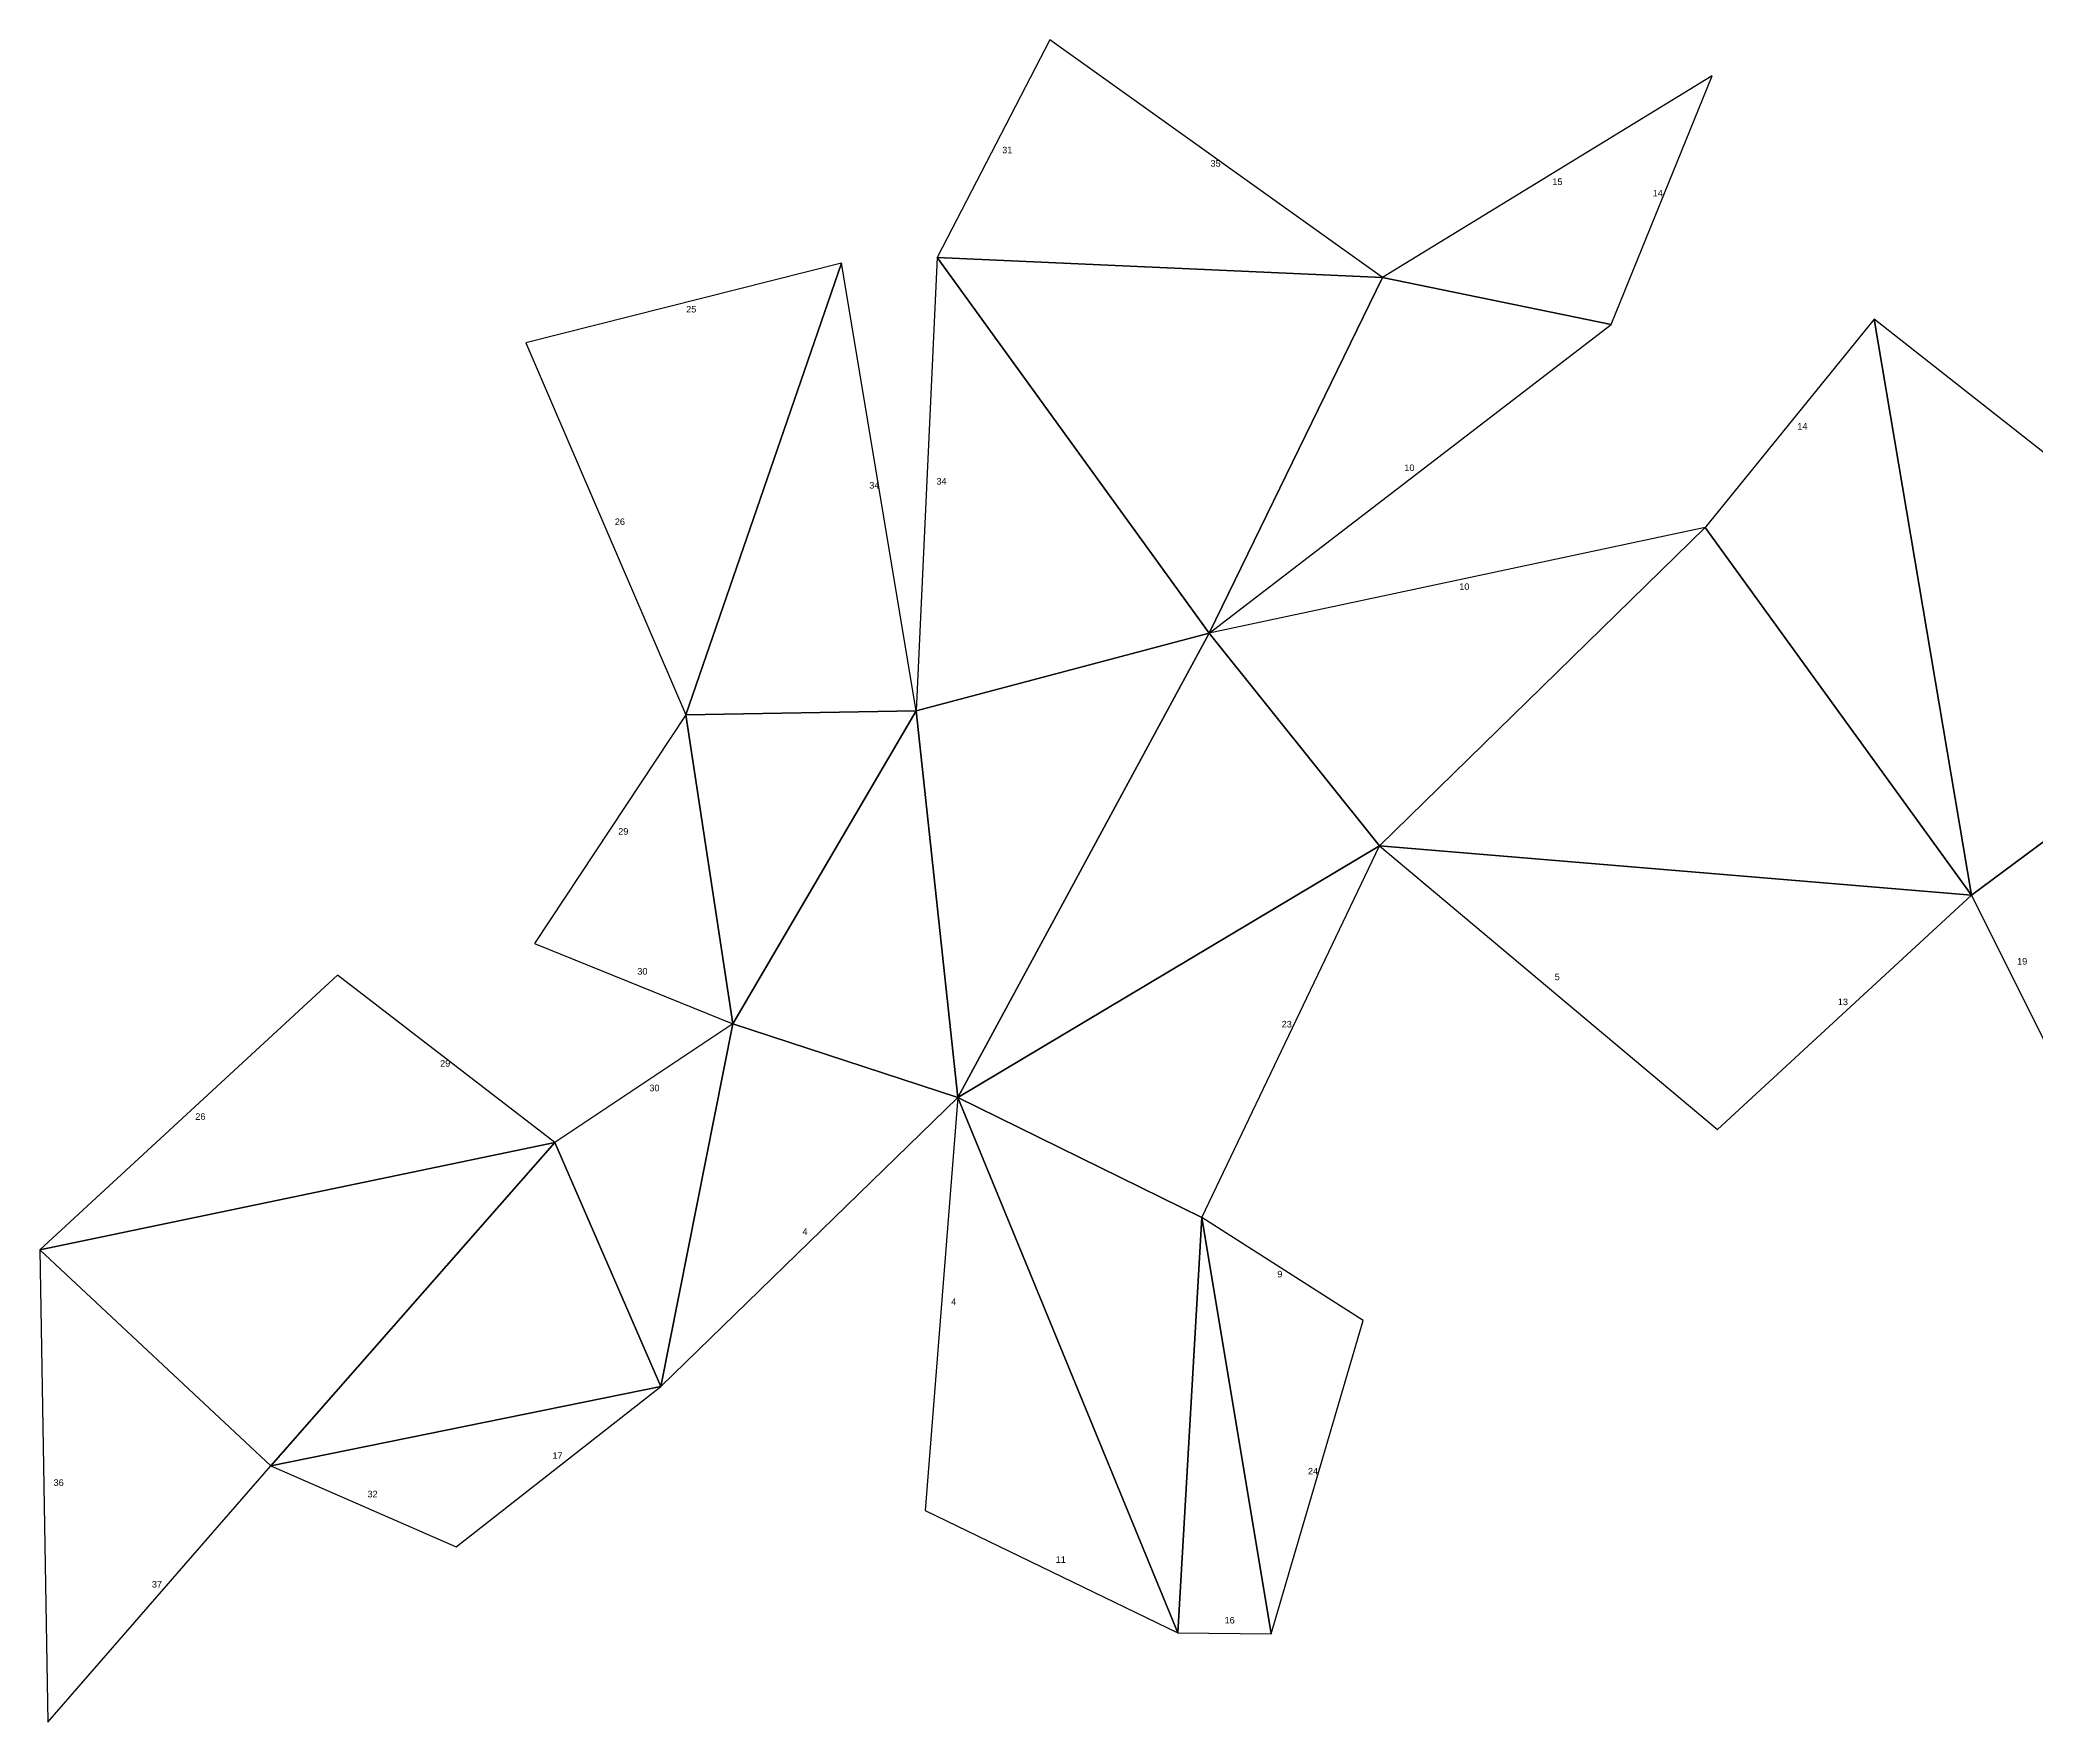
# Model space of a CAD drawing. Extents: x -418 to 220, y -276 to 134.
# Drawn here: x -418.1 to -112.7, y -182.9 to 74.3 of the extents above; entities that cross this region are included whole.
import ezdxf

# ---------------------------------------------------------------- set-up
doc = ezdxf.new("R2010")
doc.units = 0
doc.styles.get("Standard").update_dxf_attribs({"font": 'arial.ttf'})

msp = doc.modelspace()

# ---------------------------------------------------------------- linework, layer by layer
at = {"color": 0}
for p, q in [((-263.59, 74.33), (-280.86, 41.08)), ((-212.73, 38.01), (-263.59, 74.33)), ((-162.29, 68.84), (-212.73, 38.01)), ((-177.72, 30.84), (-162.29, 68.84)), ((-295.47, 40.2), (-343.75, 28.02)), ((-284.03, -28.25), (-295.47, 40.2)), ((-280.86, 41.08), (-284.03, -28.25)), ((-239.21, -16.4), (-177.72, 30.84)), ((-137.49, 31.61), (-163.38, -0.21)), ((-72.67, -19.35), (-137.49, 31.61)), ((-343.75, 28.02), (-319.3, -28.88)), ((-163.38, -0.21), (-239.21, -16.4)), ((-319.3, -28.88), (-342.46, -63.84)), ((-240.36, -105.73), (-213.2, -48.88)), ((-213.2, -48.88), (-161.47, -92.27)), ((-161.47, -92.27), (-122.64, -56.44)), ((-122.64, -56.44), (-111.33, -79)), ((-342.46, -63.84), (-312.08, -76.09)), ((-372.58, -68.69), (-418.09, -110.68)), ((-339.33, -94.26), (-372.58, -68.69)), ((-312.08, -76.09), (-339.33, -94.26)), ((-323.12, -131.54), (-277.69, -87.38)), ((-277.69, -87.38), (-282.67, -150.53)), ((-215.65, -121.49), (-240.36, -105.73)), ((-418.09, -110.68), (-416.9, -182.87)), ((-229.74, -169.38), (-215.65, -121.49)), ((-354.42, -156.06), (-323.12, -131.54)), ((-416.9, -182.87), (-382.76, -143.71)), ((-382.76, -143.71), (-354.42, -156.06)), ((-282.67, -150.53), (-244.05, -169.22)), ((-244.05, -169.22), (-229.74, -169.38))]:
    msp.add_line(p, q, dxfattribs=at)
at = {"color": 1}
for p, q in [((-319.3, -28.88), (-295.47, 40.2)), ((-295.47, 40.2), (-319.3, -28.88)), ((-212.73, 38.01), (-280.86, 41.08)), ((-280.86, 41.08), (-239.21, -16.4)), ((-239.21, -16.4), (-280.86, 41.08)), ((-280.86, 41.08), (-212.73, 38.01)), ((-239.21, -16.4), (-212.73, 38.01)), ((-212.73, 38.01), (-239.21, -16.4)), ((-177.72, 30.84), (-212.73, 38.01)), ((-212.73, 38.01), (-177.72, 30.84)), ((-122.64, -56.44), (-137.49, 31.61)), ((-137.49, 31.61), (-122.64, -56.44)), ((-163.38, -0.21), (-213.2, -48.88)), ((-213.2, -48.88), (-163.38, -0.21)), ((-122.64, -56.44), (-163.38, -0.21)), ((-163.38, -0.21), (-122.64, -56.44)), ((-239.21, -16.4), (-284.03, -28.25)), ((-284.03, -28.25), (-239.21, -16.4)), ((-277.69, -87.38), (-239.21, -16.4)), ((-239.21, -16.4), (-277.69, -87.38)), ((-213.2, -48.88), (-239.21, -16.4)), ((-239.21, -16.4), (-213.2, -48.88)), ((-122.64, -56.44), (-72.67, -19.35)), ((-72.67, -19.35), (-122.64, -56.44)), ((-284.03, -28.25), (-319.3, -28.88)), ((-319.3, -28.88), (-284.03, -28.25)), ((-312.08, -76.09), (-319.3, -28.88)), ((-319.3, -28.88), (-312.08, -76.09)), ((-284.03, -28.25), (-312.08, -76.09)), ((-312.08, -76.09), (-284.03, -28.25)), ((-284.03, -28.25), (-277.69, -87.38)), ((-277.69, -87.38), (-284.03, -28.25)), ((-277.69, -87.38), (-213.2, -48.88)), ((-213.2, -48.88), (-277.69, -87.38)), ((-122.64, -56.44), (-213.2, -48.88)), ((-213.2, -48.88), (-122.64, -56.44)), ((-312.08, -76.09), (-323.12, -131.54)), ((-323.12, -131.54), (-312.08, -76.09)), ((-277.69, -87.38), (-312.08, -76.09)), ((-312.08, -76.09), (-277.69, -87.38)), ((-244.05, -169.22), (-277.69, -87.38)), ((-277.69, -87.38), (-240.36, -105.73)), ((-240.36, -105.73), (-277.69, -87.38)), ((-277.69, -87.38), (-244.05, -169.22)), ((-339.33, -94.26), (-418.09, -110.68)), ((-418.09, -110.68), (-339.33, -94.26)), ((-339.33, -94.26), (-382.76, -143.71)), ((-382.76, -143.71), (-339.33, -94.26)), ((-323.12, -131.54), (-339.33, -94.26)), ((-339.33, -94.26), (-323.12, -131.54)), ((-240.36, -105.73), (-244.05, -169.22)), ((-244.05, -169.22), (-240.36, -105.73)), ((-229.74, -169.38), (-240.36, -105.73)), ((-240.36, -105.73), (-229.74, -169.38)), ((-418.09, -110.68), (-382.76, -143.71)), ((-382.76, -143.71), (-418.09, -110.68)), ((-382.76, -143.71), (-323.12, -131.54)), ((-323.12, -131.54), (-382.76, -143.71))]:
    msp.add_line(p, q, dxfattribs=at)

# ---------------------------------------------------------------- texts
for s, p in [('31', (-270.9, 57.01)), ('35', (-239.03, 54.95)), ('15', (-186.73, 52.15)), ('14', (-171.39, 50.41)), ('25', (-319.24, 32.66)), ('14', (-149.27, 14.75)), ('10', (-209.38, 8.41)), ('34', (-291.23, 5.73)), ('34', (-280.95, 6.35)), ('26', (-330.15, 0.16)), ('10', (-200.98, -9.77)), ('29', (-329.63, -47.19)), ('19', (-115.64, -67.05)), ('30', (-326.71, -68.58)), ('5', (-186.37, -69.43)), ('13', (-143.07, -73.25)), ('23', (-228.14, -76.66)), ('29', (-356.87, -82.66)), ('30', (-324.87, -86.42)), ('26', (-394.32, -90.79)), ('4', (-301.45, -108.38)), ('9', (-228.81, -114.88)), ('4', (-278.69, -119.08)), ('17', (-339.69, -142.62)), ('36', (-416, -146.75)), ('24', (-224.13, -145.01)), ('32', (-367.99, -148.51)), ('11', (-262.71, -158.53)), ('37', (-400.97, -162.3)), ('16', (-236.88, -167.8))]:
    msp.add_text(s, height=1).set_placement(p)

doc.saveas('drawing.dxf')
